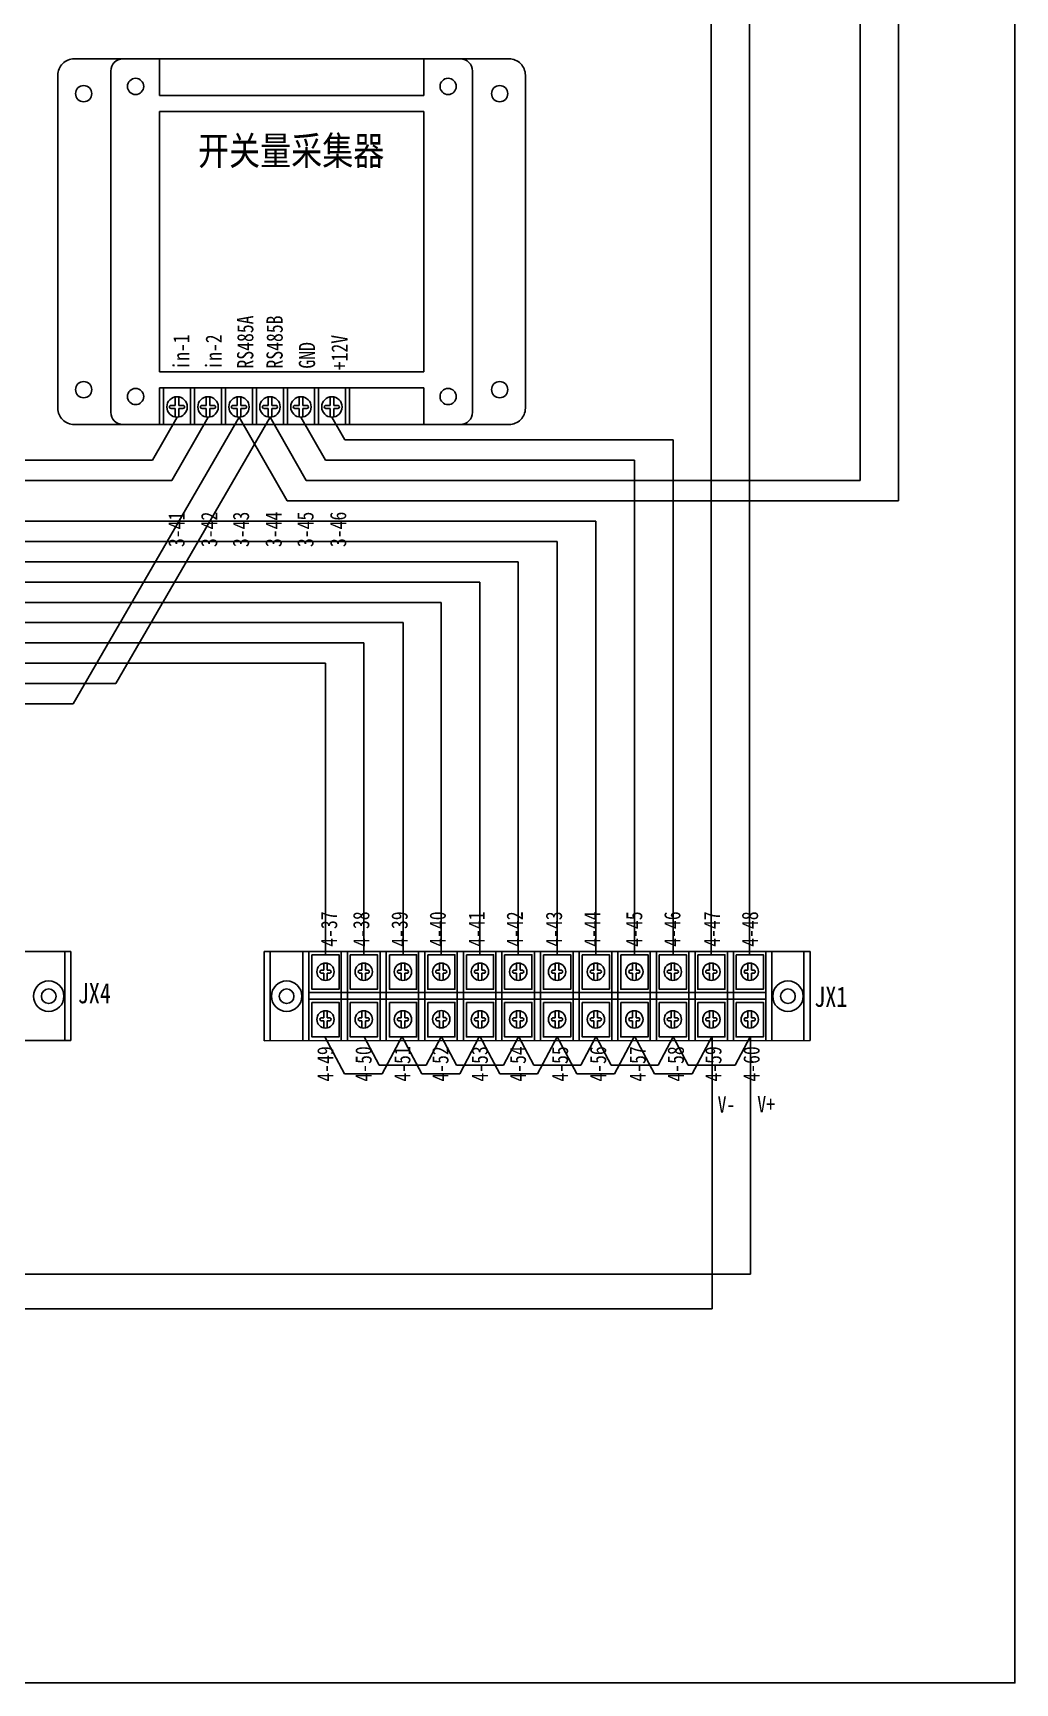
# Model space of a CAD drawing. Extents: x 1266371 to 2543862, y 307832 to 617203.
# Drawn here: x 1275235.8 to 1275477.4, y 308114.1 to 308520.2 of the extents above; entities that cross this region are included whole.
import ezdxf
from ezdxf.enums import TextEntityAlignment as Align

# ---------------------------------------------------------------- set-up
doc = ezdxf.new("R2010")
doc.units = 0
doc.header["$LTSCALE"] = 1000
doc.header["$MEASUREMENT"] = 0
doc.layers.get('0').update_dxf_attribs({"linetype": 'CONTINUOUS'})
doc.styles.add('-宋体', font='', dxfattribs={"width": 0.8})
doc.styles.get('-宋体').set_extended_font_data('SimSun')

msp = doc.modelspace()

# ---------------------------------------------------------------- linework, layer by layer
at = {"color": 1}
for p, q in [((1275448.72, 308405.07), (1275448.72, 308645.02)), ((1275439.25, 308410.06), (1275439.25, 308640.04)), ((1275402.58, 308293.46), (1275402.58, 308567.99)), ((1275412.05, 308293.23), (1275412.05, 308567.96)), ((1275286.48, 308425.64), (1275245.66, 308355.07)), ((1275294.08, 308425.65), (1275256.15, 308360.07)), ((1275271.23, 308425.64), (1275265.17, 308415.05)), ((1275278.84, 308425.64), (1275269.92, 308410.05)), ((1275286.48, 308425.64), (1275298.26, 308405.07)), ((1275294.08, 308425.65), (1275303.01, 308410.06)), ((1275301.69, 308425.64), (1275307.75, 308415.06)), ((1275309.29, 308425.64), (1275312.49, 308420.06)), ((1275393.25, 308420.05), (1275312.49, 308420.06)), ((1275393.25, 308293.34), (1275393.25, 308420.05)), ((1275265.17, 308415.05), (1275195.36, 308415.06)), ((1275383.77, 308415.05), (1275307.75, 308415.06)), ((1275383.77, 308293.45), (1275383.77, 308415.05)), ((1275269.92, 308410.05), (1275187.75, 308410.06)), ((1275439.25, 308410.06), (1275303.01, 308410.06)), ((1275448.72, 308405.07), (1275298.26, 308405.07)), ((1275374.27, 308400.05), (1275002.61, 308400.07)), ((1275374.27, 308293.34), (1275374.27, 308400.05)), ((1275364.71, 308395.07), (1274997.85, 308395.07)), ((1275364.71, 308293.46), (1275364.71, 308395.07)), ((1275355.16, 308390.07), (1274666.42, 308390.07)), ((1275355.16, 308293.3), (1275355.16, 308390.07)), ((1275345.73, 308385.07), (1274661.66, 308385.07)), ((1275345.73, 308293.35), (1275345.73, 308385.07)), ((1275336.22, 308380.07), (1274404.15, 308380.07)), ((1275336.22, 308293.24), (1275336.22, 308380.07)), ((1275326.8, 308375.07), (1274399.29, 308375.07)), ((1275326.8, 308293.38), (1275326.8, 308375.07)), ((1275317.15, 308370.07), (1274281.1, 308370.07)), ((1275317.15, 308293.41), (1275317.15, 308370.07)), ((1275307.73, 308365.07), (1274276.39, 308365.07)), ((1275307.73, 308293.3), (1275307.73, 308365.07)), ((1275256.15, 308360.07), (1275010.66, 308360.07)), ((1275245.66, 308355.07), (1275005.96, 308355.07)), ((1275307.56, 308273.16), (1275312.37, 308264.01)), ((1275317.23, 308273.16), (1275320.92, 308266.13)), ((1275326.5, 308273.16), (1275321.69, 308264.01)), ((1275326.63, 308273.16), (1275331.43, 308264.01)), ((1275336.16, 308273.16), (1275332.47, 308266.13)), ((1275336.24, 308273.16), (1275339.93, 308266.13)), ((1275345.56, 308273.16), (1275340.75, 308264.01)), ((1275345.79, 308273.16), (1275350.59, 308264.01)), ((1275355.18, 308273.16), (1275351.49, 308266.13)), ((1275355.28, 308273.16), (1275358.97, 308266.13)), ((1275364.73, 308273.16), (1275359.91, 308264.01)), ((1275364.72, 308273.16), (1275369.52, 308264.01)), ((1275374.22, 308273.16), (1275370.53, 308266.13)), ((1275374.32, 308273.16), (1275378.01, 308266.13)), ((1275383.65, 308273.16), (1275378.84, 308264.01)), ((1275383.85, 308273.16), (1275388.65, 308264.01)), ((1275393.26, 308273.16), (1275389.57, 308266.13)), ((1275393.27, 308273.16), (1275396.96, 308266.13)), ((1275402.78, 308273.16), (1275397.97, 308264.01)), ((1275412.21, 308273.16), (1275408.52, 308266.13)), ((1275320.92, 308266.13), (1275332.47, 308266.13)), ((1275339.93, 308266.13), (1275351.49, 308266.13)), ((1275358.97, 308266.13), (1275370.53, 308266.13)), ((1275378.01, 308266.13), (1275389.57, 308266.13)), ((1275396.96, 308266.13), (1275408.52, 308266.13)), ((1275312.37, 308264.01), (1275321.69, 308264.01)), ((1275331.43, 308264.01), (1275340.75, 308264.01)), ((1275350.59, 308264.01), (1275359.91, 308264.01)), ((1275369.52, 308264.01), (1275378.84, 308264.01)), ((1275388.65, 308264.01), (1275397.97, 308264.01))]:
    msp.add_line(p, q, dxfattribs=at)
for p, q in [((1275257.9, 308513.84), (1275340.9, 308513.84)), ((1275266.9, 308504.84), (1275266.9, 308513.83)), ((1275331.9, 308504.84), (1275331.9, 308513.84)), ((1275254.9, 308510.84), (1275254.9, 308458.36)), ((1275343.9, 308510.84), (1275343.9, 308451.83)), ((1275266.9, 308504.84), (1275331.9, 308504.84)), ((1275266.9, 308436.84), (1275266.9, 308500.84)), ((1275266.9, 308500.84), (1275331.9, 308500.84)), ((1275331.9, 308436.84), (1275331.9, 308500.84)), ((1275254.9, 308485.86), (1275254.9, 308426.84)), ((1275343.9, 308485.44), (1275343.9, 308426.84)), ((1275266.9, 308436.84), (1275331.9, 308436.84)), ((1275266.9, 308423.83), (1275266.9, 308432.84)), ((1275266.9, 308432.84), (1275331.9, 308432.84)), ((1275266.9, 308432.84), (1275313.62, 308432.84)), ((1275266.9, 308432.84), (1275266.9, 308423.84)), ((1275266.9, 308432.84), (1275313.62, 308432.84)), ((1275266.9, 308432.84), (1275266.9, 308423.84)), ((1275267.9, 308432.84), (1275267.9, 308423.84)), ((1275267.9, 308432.84), (1275267.9, 308423.84)), ((1275274.52, 308432.84), (1275274.52, 308423.84)), ((1275274.52, 308432.84), (1275274.52, 308423.84)), ((1275275.52, 308432.84), (1275275.52, 308423.84)), ((1275275.52, 308432.84), (1275275.52, 308423.84)), ((1275282.14, 308432.84), (1275282.14, 308423.84)), ((1275282.14, 308432.84), (1275282.14, 308423.84)), ((1275283.14, 308432.84), (1275283.14, 308423.84)), ((1275283.14, 308432.84), (1275283.14, 308423.84)), ((1275289.76, 308432.84), (1275289.76, 308423.84)), ((1275289.76, 308432.84), (1275289.76, 308423.84)), ((1275290.76, 308432.84), (1275290.76, 308423.84)), ((1275290.76, 308432.84), (1275290.76, 308423.84)), ((1275297.38, 308432.84), (1275297.38, 308423.84)), ((1275297.38, 308432.84), (1275297.38, 308423.84)), ((1275298.38, 308432.84), (1275298.38, 308423.84)), ((1275298.38, 308432.84), (1275298.38, 308423.84)), ((1275305, 308432.84), (1275305, 308423.84)), ((1275305, 308432.84), (1275305, 308423.84)), ((1275306, 308432.84), (1275306, 308423.84)), ((1275306, 308432.84), (1275306, 308423.84)), ((1275312.62, 308432.84), (1275312.62, 308423.84)), ((1275312.62, 308432.84), (1275312.62, 308423.84)), ((1275313.62, 308432.84), (1275313.62, 308423.84)), ((1275313.62, 308432.84), (1275313.62, 308423.84)), ((1275331.9, 308423.83), (1275331.9, 308432.84)), ((1275269.74, 308428.55), (1275270.76, 308428.55)), ((1275269.74, 308428.55), (1275270.76, 308428.55)), ((1275269.74, 308427.78), (1275270.76, 308427.78)), ((1275269.74, 308427.78), (1275270.76, 308427.78)), ((1275270.76, 308430.63), (1275270.76, 308428.55)), ((1275270.76, 308430.63), (1275270.76, 308428.55)), ((1275270.76, 308427.78), (1275270.76, 308425.68)), ((1275270.76, 308427.78), (1275270.76, 308425.68)), ((1275271.65, 308430.63), (1275271.65, 308428.55)), ((1275271.65, 308430.63), (1275271.65, 308428.55)), ((1275271.65, 308428.55), (1275272.67, 308428.55)), ((1275271.65, 308428.55), (1275272.67, 308428.55)), ((1275271.65, 308427.78), (1275271.65, 308425.68)), ((1275271.65, 308427.78), (1275272.69, 308427.78)), ((1275271.65, 308427.78), (1275271.65, 308425.68)), ((1275271.65, 308427.78), (1275272.69, 308427.78)), ((1275277.36, 308428.55), (1275278.38, 308428.55)), ((1275277.36, 308428.55), (1275278.38, 308428.55)), ((1275277.36, 308427.78), (1275278.38, 308427.78)), ((1275277.36, 308427.78), (1275278.38, 308427.78)), ((1275278.38, 308430.63), (1275278.38, 308428.55)), ((1275278.38, 308430.63), (1275278.38, 308428.55)), ((1275278.38, 308427.78), (1275278.38, 308425.68)), ((1275278.38, 308427.78), (1275278.38, 308425.68)), ((1275279.27, 308430.63), (1275279.27, 308428.55)), ((1275279.27, 308430.63), (1275279.27, 308428.55)), ((1275279.27, 308428.55), (1275280.29, 308428.55)), ((1275279.27, 308428.55), (1275280.29, 308428.55)), ((1275279.27, 308427.78), (1275279.27, 308425.68)), ((1275279.27, 308427.78), (1275280.31, 308427.78)), ((1275279.27, 308427.78), (1275279.27, 308425.68)), ((1275279.27, 308427.78), (1275280.31, 308427.78)), ((1275284.98, 308428.55), (1275286, 308428.55)), ((1275284.98, 308428.55), (1275286, 308428.55)), ((1275284.98, 308427.78), (1275286, 308427.78)), ((1275284.98, 308427.78), (1275286, 308427.78)), ((1275286, 308430.63), (1275286, 308428.55)), ((1275286, 308430.63), (1275286, 308428.55)), ((1275286, 308427.78), (1275286, 308425.68)), ((1275286, 308427.78), (1275286, 308425.68)), ((1275286.89, 308430.63), (1275286.89, 308428.55)), ((1275286.89, 308430.63), (1275286.89, 308428.55)), ((1275286.89, 308428.55), (1275287.91, 308428.55)), ((1275286.89, 308428.55), (1275287.91, 308428.55)), ((1275286.89, 308427.78), (1275286.89, 308425.68)), ((1275286.89, 308427.78), (1275287.93, 308427.78)), ((1275286.89, 308427.78), (1275286.89, 308425.68)), ((1275286.89, 308427.78), (1275287.93, 308427.78)), ((1275292.6, 308428.55), (1275293.62, 308428.55)), ((1275292.6, 308428.55), (1275293.62, 308428.55)), ((1275292.6, 308427.78), (1275293.62, 308427.78)), ((1275292.6, 308427.78), (1275293.62, 308427.78)), ((1275293.62, 308430.63), (1275293.62, 308428.55)), ((1275293.62, 308430.63), (1275293.62, 308428.55)), ((1275293.62, 308427.78), (1275293.62, 308425.68)), ((1275293.62, 308427.78), (1275293.62, 308425.68)), ((1275294.51, 308430.63), (1275294.51, 308428.55)), ((1275294.51, 308430.63), (1275294.51, 308428.55)), ((1275294.51, 308428.55), (1275295.53, 308428.55)), ((1275294.51, 308428.55), (1275295.53, 308428.55)), ((1275294.51, 308427.78), (1275294.51, 308425.68)), ((1275294.51, 308427.78), (1275295.55, 308427.78)), ((1275294.51, 308427.78), (1275294.51, 308425.68)), ((1275294.51, 308427.78), (1275295.55, 308427.78)), ((1275300.22, 308428.55), (1275301.24, 308428.55)), ((1275300.22, 308428.55), (1275301.24, 308428.55)), ((1275300.22, 308427.78), (1275301.24, 308427.78)), ((1275300.22, 308427.78), (1275301.24, 308427.78)), ((1275301.24, 308430.63), (1275301.24, 308428.55)), ((1275301.24, 308430.63), (1275301.24, 308428.55)), ((1275301.24, 308427.78), (1275301.24, 308425.68)), ((1275301.24, 308427.78), (1275301.24, 308425.68)), ((1275302.13, 308430.63), (1275302.13, 308428.55)), ((1275302.13, 308430.63), (1275302.13, 308428.55)), ((1275302.13, 308428.55), (1275303.15, 308428.55)), ((1275302.13, 308428.55), (1275303.15, 308428.55)), ((1275302.13, 308427.78), (1275302.13, 308425.68)), ((1275302.13, 308427.78), (1275303.17, 308427.78)), ((1275302.13, 308427.78), (1275302.13, 308425.68)), ((1275302.13, 308427.78), (1275303.17, 308427.78)), ((1275307.84, 308428.55), (1275308.86, 308428.55)), ((1275307.84, 308428.55), (1275308.86, 308428.55)), ((1275307.84, 308427.78), (1275308.86, 308427.78)), ((1275307.84, 308427.78), (1275308.86, 308427.78)), ((1275308.86, 308430.63), (1275308.86, 308428.55)), ((1275308.86, 308430.63), (1275308.86, 308428.55)), ((1275308.86, 308427.78), (1275308.86, 308425.68)), ((1275308.86, 308427.78), (1275308.86, 308425.68)), ((1275309.75, 308430.63), (1275309.75, 308428.55)), ((1275309.75, 308430.63), (1275309.75, 308428.55)), ((1275309.75, 308428.55), (1275310.77, 308428.55)), ((1275309.75, 308428.55), (1275310.77, 308428.55)), ((1275309.75, 308427.78), (1275309.75, 308425.68)), ((1275309.75, 308427.78), (1275310.79, 308427.78)), ((1275309.75, 308427.78), (1275309.75, 308425.68)), ((1275309.75, 308427.78), (1275310.79, 308427.78)), ((1275257.9, 308423.84), (1275340.9, 308423.84)), ((1275266.9, 308423.84), (1275313.62, 308423.84)), ((1275266.9, 308423.84), (1275313.62, 308423.84)), ((1275148.78, 308294.12), (1275245.07, 308294.12)), ((1275243.57, 308294.12), (1275243.57, 308272.22)), ((1275245.07, 308294.12), (1275245.07, 308272.22)), ((1275292.64, 308294.12), (1275426.94, 308294.12)), ((1275292.64, 308294.12), (1275292.64, 308272.17)), ((1275294.14, 308294.12), (1275294.14, 308272.17)), ((1275302.14, 308294.12), (1275302.14, 308272.17)), ((1275303.64, 308294.12), (1275303.64, 308272.17)), ((1275311.58, 308294.12), (1275311.58, 308272.22)), ((1275313.14, 308294.12), (1275313.14, 308272.22)), ((1275321.14, 308294.12), (1275321.14, 308272.22)), ((1275322.64, 308294.12), (1275322.64, 308272.22)), ((1275330.64, 308294.12), (1275330.64, 308272.22)), ((1275332.14, 308294.12), (1275332.14, 308272.22)), ((1275340.14, 308294.12), (1275340.14, 308272.22)), ((1275341.64, 308294.12), (1275341.64, 308272.22)), ((1275349.64, 308294.12), (1275349.64, 308272.22)), ((1275351.14, 308294.12), (1275351.14, 308272.22)), ((1275359.14, 308294.12), (1275359.14, 308272.22)), ((1275360.64, 308294.12), (1275360.64, 308272.22)), ((1275368.64, 308294.12), (1275368.64, 308272.22)), ((1275370.14, 308294.12), (1275370.14, 308272.22)), ((1275378.14, 308294.12), (1275378.14, 308272.22)), ((1275379.64, 308294.12), (1275379.64, 308272.22)), ((1275387.64, 308294.12), (1275387.64, 308272.22)), ((1275389.14, 308294.12), (1275389.14, 308272.22)), ((1275397.14, 308294.12), (1275397.14, 308272.22)), ((1275398.64, 308294.12), (1275398.64, 308272.22)), ((1275406.64, 308294.12), (1275406.64, 308272.22)), ((1275408.14, 308294.12), (1275408.14, 308272.22)), ((1275416.02, 308294.12), (1275416.02, 308272.22)), ((1275417.52, 308294.12), (1275417.52, 308272.22)), ((1275425.44, 308294.12), (1275425.44, 308272.22)), ((1275426.94, 308294.12), (1275426.94, 308272.22)), ((1275306.76, 308289.56), (1275307.28, 308289.56)), ((1275307.28, 308291.24), (1275307.28, 308289.56)), ((1275308.18, 308291.25), (1275308.18, 308289.56)), ((1275308.18, 308289.56), (1275308.69, 308289.56)), ((1275316.17, 308289.56), (1275316.69, 308289.56)), ((1275316.69, 308291.24), (1275316.69, 308289.56)), ((1275317.59, 308291.25), (1275317.59, 308289.56)), ((1275317.59, 308289.56), (1275318.1, 308289.56)), ((1275325.82, 308289.56), (1275326.34, 308289.56)), ((1275326.34, 308291.24), (1275326.34, 308289.56)), ((1275327.24, 308291.25), (1275327.24, 308289.56)), ((1275327.24, 308289.56), (1275327.75, 308289.56)), ((1275335.24, 308289.56), (1275335.76, 308289.56)), ((1275335.76, 308291.24), (1275335.76, 308289.56)), ((1275336.65, 308291.25), (1275336.65, 308289.56)), ((1275336.65, 308289.56), (1275337.17, 308289.56)), ((1275344.76, 308289.56), (1275345.28, 308289.56)), ((1275345.28, 308291.24), (1275345.28, 308289.56)), ((1275346.18, 308291.25), (1275346.18, 308289.56)), ((1275346.18, 308289.56), (1275346.69, 308289.56)), ((1275354.18, 308289.56), (1275354.7, 308289.56)), ((1275354.7, 308291.24), (1275354.7, 308289.56)), ((1275355.59, 308291.25), (1275355.59, 308289.56)), ((1275355.59, 308289.56), (1275356.11, 308289.56)), ((1275363.74, 308289.56), (1275364.26, 308289.56)), ((1275364.26, 308291.24), (1275364.26, 308289.56)), ((1275365.15, 308291.25), (1275365.15, 308289.56)), ((1275365.15, 308289.56), (1275365.67, 308289.56)), ((1275373.26, 308289.56), (1275373.78, 308289.56)), ((1275373.78, 308291.24), (1275373.78, 308289.56)), ((1275374.68, 308291.25), (1275374.68, 308289.56)), ((1275374.68, 308289.56), (1275375.19, 308289.56)), ((1275382.74, 308289.56), (1275383.26, 308289.56)), ((1275383.26, 308291.24), (1275383.26, 308289.56)), ((1275384.16, 308291.25), (1275384.16, 308289.56)), ((1275384.16, 308289.56), (1275384.67, 308289.56)), ((1275392.21, 308289.56), (1275392.73, 308289.56)), ((1275392.73, 308291.24), (1275392.73, 308289.56)), ((1275393.62, 308291.25), (1275393.62, 308289.56)), ((1275393.62, 308289.56), (1275394.14, 308289.56)), ((1275401.68, 308289.56), (1275402.2, 308289.56)), ((1275402.2, 308291.24), (1275402.2, 308289.56)), ((1275403.1, 308291.25), (1275403.1, 308289.56)), ((1275403.1, 308289.56), (1275403.62, 308289.56)), ((1275411.12, 308289.56), (1275411.64, 308289.56)), ((1275411.64, 308291.24), (1275411.64, 308289.56)), ((1275412.53, 308291.25), (1275412.53, 308289.56)), ((1275412.53, 308289.56), (1275413.05, 308289.56)), ((1275306.76, 308288.78), (1275307.28, 308288.78)), ((1275307.28, 308288.78), (1275307.28, 308287.07)), ((1275308.18, 308288.78), (1275308.18, 308287.07)), ((1275308.18, 308288.78), (1275308.71, 308288.78)), ((1275316.17, 308288.78), (1275316.69, 308288.78)), ((1275316.69, 308288.78), (1275316.69, 308287.07)), ((1275317.59, 308288.78), (1275317.59, 308287.07)), ((1275317.59, 308288.78), (1275318.12, 308288.78)), ((1275325.82, 308288.78), (1275326.34, 308288.78)), ((1275326.34, 308288.78), (1275326.34, 308287.07)), ((1275327.24, 308288.78), (1275327.24, 308287.07)), ((1275327.24, 308288.78), (1275327.77, 308288.78)), ((1275335.24, 308288.78), (1275335.76, 308288.78)), ((1275335.76, 308288.78), (1275335.76, 308287.07)), ((1275336.65, 308288.78), (1275336.65, 308287.07)), ((1275336.65, 308288.78), (1275337.19, 308288.78)), ((1275344.76, 308288.78), (1275345.28, 308288.78)), ((1275345.28, 308288.78), (1275345.28, 308287.07)), ((1275346.18, 308288.78), (1275346.18, 308287.07)), ((1275346.18, 308288.78), (1275346.71, 308288.78)), ((1275354.18, 308288.78), (1275354.7, 308288.78)), ((1275354.7, 308288.78), (1275354.7, 308287.07)), ((1275355.59, 308288.78), (1275355.59, 308287.07)), ((1275355.59, 308288.78), (1275356.12, 308288.78)), ((1275363.74, 308288.78), (1275364.26, 308288.78)), ((1275364.26, 308288.78), (1275364.26, 308287.07)), ((1275365.15, 308288.78), (1275365.15, 308287.07)), ((1275365.15, 308288.78), (1275365.68, 308288.78)), ((1275373.26, 308288.78), (1275373.78, 308288.78)), ((1275373.78, 308288.78), (1275373.78, 308287.07)), ((1275374.68, 308288.78), (1275374.68, 308287.07)), ((1275374.68, 308288.78), (1275375.21, 308288.78)), ((1275382.74, 308288.78), (1275383.26, 308288.78)), ((1275383.26, 308288.78), (1275383.26, 308287.07)), ((1275384.16, 308288.78), (1275384.16, 308287.07)), ((1275384.16, 308288.78), (1275384.69, 308288.78)), ((1275392.21, 308288.78), (1275392.73, 308288.78)), ((1275392.73, 308288.78), (1275392.73, 308287.07)), ((1275393.62, 308288.78), (1275393.62, 308287.07)), ((1275393.62, 308288.78), (1275394.15, 308288.78)), ((1275401.68, 308288.78), (1275402.2, 308288.78)), ((1275402.2, 308288.78), (1275402.2, 308287.07)), ((1275403.1, 308288.78), (1275403.1, 308287.07)), ((1275403.1, 308288.78), (1275403.63, 308288.78)), ((1275411.12, 308288.78), (1275411.64, 308288.78)), ((1275411.64, 308288.78), (1275411.64, 308287.07)), ((1275412.53, 308288.78), (1275412.53, 308287.07)), ((1275412.53, 308288.78), (1275413.07, 308288.78)), ((1275303.64, 308284.08), (1275416.02, 308284.08)), ((1275303.64, 308282.44), (1275416.02, 308282.44)), ((1275306.76, 308277.82), (1275307.28, 308277.82)), ((1275306.76, 308277.04), (1275307.28, 308277.04)), ((1275307.28, 308279.5), (1275307.28, 308277.82)), ((1275307.28, 308277.04), (1275307.28, 308275.33)), ((1275308.18, 308279.51), (1275308.18, 308277.82)), ((1275308.18, 308277.82), (1275308.69, 308277.82)), ((1275308.18, 308277.04), (1275308.18, 308275.33)), ((1275308.18, 308277.04), (1275308.71, 308277.04)), ((1275316.17, 308277.82), (1275316.69, 308277.82)), ((1275316.17, 308277.04), (1275316.69, 308277.04)), ((1275316.69, 308279.5), (1275316.69, 308277.82)), ((1275316.69, 308277.04), (1275316.69, 308275.33)), ((1275317.59, 308279.51), (1275317.59, 308277.82)), ((1275317.59, 308277.82), (1275318.1, 308277.82)), ((1275317.59, 308277.04), (1275317.59, 308275.33)), ((1275317.59, 308277.04), (1275318.12, 308277.04)), ((1275325.82, 308277.82), (1275326.34, 308277.82)), ((1275325.82, 308277.04), (1275326.34, 308277.04)), ((1275326.34, 308279.5), (1275326.34, 308277.82)), ((1275326.34, 308277.04), (1275326.34, 308275.33)), ((1275327.24, 308279.51), (1275327.24, 308277.82)), ((1275327.24, 308277.82), (1275327.75, 308277.82)), ((1275327.24, 308277.04), (1275327.24, 308275.33)), ((1275327.24, 308277.04), (1275327.77, 308277.04)), ((1275335.24, 308277.87), (1275335.76, 308277.87)), ((1275335.24, 308277.09), (1275335.76, 308277.09)), ((1275335.76, 308279.55), (1275335.76, 308277.87)), ((1275335.76, 308277.09), (1275335.76, 308275.38)), ((1275336.65, 308279.55), (1275336.65, 308277.87)), ((1275336.65, 308277.87), (1275337.17, 308277.87)), ((1275336.65, 308277.09), (1275336.65, 308275.38)), ((1275336.65, 308277.09), (1275337.19, 308277.09)), ((1275344.76, 308277.82), (1275345.28, 308277.82)), ((1275344.76, 308277.04), (1275345.28, 308277.04)), ((1275345.28, 308279.5), (1275345.28, 308277.82)), ((1275345.28, 308277.04), (1275345.28, 308275.33)), ((1275346.18, 308279.51), (1275346.18, 308277.82)), ((1275346.18, 308277.82), (1275346.69, 308277.82)), ((1275346.18, 308277.04), (1275346.18, 308275.33)), ((1275346.18, 308277.04), (1275346.71, 308277.04)), ((1275354.18, 308277.82), (1275354.7, 308277.82)), ((1275354.18, 308277.04), (1275354.7, 308277.04)), ((1275354.7, 308279.5), (1275354.7, 308277.82)), ((1275354.7, 308277.04), (1275354.7, 308275.33)), ((1275355.59, 308279.51), (1275355.59, 308277.82)), ((1275355.59, 308277.82), (1275356.11, 308277.82)), ((1275355.59, 308277.04), (1275355.59, 308275.33)), ((1275355.59, 308277.04), (1275356.12, 308277.04)), ((1275363.74, 308277.82), (1275364.26, 308277.82)), ((1275363.74, 308277.04), (1275364.26, 308277.04)), ((1275364.26, 308279.5), (1275364.26, 308277.82)), ((1275364.26, 308277.04), (1275364.26, 308275.33)), ((1275365.15, 308279.51), (1275365.15, 308277.82)), ((1275365.15, 308277.82), (1275365.67, 308277.82)), ((1275365.15, 308277.04), (1275365.15, 308275.33)), ((1275365.15, 308277.04), (1275365.68, 308277.04)), ((1275373.26, 308277.82), (1275373.78, 308277.82)), ((1275373.26, 308277.04), (1275373.78, 308277.04)), ((1275373.78, 308279.5), (1275373.78, 308277.82)), ((1275373.78, 308277.04), (1275373.78, 308275.33)), ((1275374.68, 308279.51), (1275374.68, 308277.82)), ((1275374.68, 308277.82), (1275375.19, 308277.82)), ((1275374.68, 308277.04), (1275374.68, 308275.33)), ((1275374.68, 308277.04), (1275375.21, 308277.04)), ((1275382.74, 308277.82), (1275383.26, 308277.82)), ((1275382.74, 308277.04), (1275383.26, 308277.04)), ((1275383.26, 308279.5), (1275383.26, 308277.82)), ((1275383.26, 308277.04), (1275383.26, 308275.33)), ((1275384.16, 308279.51), (1275384.16, 308277.82)), ((1275384.16, 308277.82), (1275384.67, 308277.82)), ((1275384.16, 308277.04), (1275384.16, 308275.33)), ((1275384.16, 308277.04), (1275384.69, 308277.04)), ((1275392.21, 308277.82), (1275392.73, 308277.82)), ((1275392.21, 308277.04), (1275392.73, 308277.04)), ((1275392.73, 308279.5), (1275392.73, 308277.82)), ((1275392.73, 308277.04), (1275392.73, 308275.33)), ((1275393.62, 308279.51), (1275393.62, 308277.82)), ((1275393.62, 308277.82), (1275394.14, 308277.82)), ((1275393.62, 308277.04), (1275393.62, 308275.33)), ((1275393.62, 308277.04), (1275394.15, 308277.04)), ((1275401.68, 308277.82), (1275402.2, 308277.82)), ((1275401.68, 308277.04), (1275402.2, 308277.04)), ((1275402.2, 308279.5), (1275402.2, 308277.82)), ((1275402.2, 308277.04), (1275402.2, 308275.33)), ((1275403.1, 308279.51), (1275403.1, 308277.82)), ((1275403.1, 308277.82), (1275403.62, 308277.82)), ((1275403.1, 308277.04), (1275403.1, 308275.33)), ((1275403.1, 308277.04), (1275403.63, 308277.04)), ((1275411.12, 308277.82), (1275411.64, 308277.82)), ((1275411.12, 308277.04), (1275411.64, 308277.04)), ((1275411.64, 308279.5), (1275411.64, 308277.82)), ((1275411.64, 308277.04), (1275411.64, 308275.33)), ((1275412.53, 308279.51), (1275412.53, 308277.82)), ((1275412.53, 308277.82), (1275413.05, 308277.82)), ((1275412.53, 308277.04), (1275412.53, 308275.33)), ((1275412.53, 308277.04), (1275413.07, 308277.04)), ((1275402.85, 308206.19), (1275402.85, 308273.1)), ((1275412.28, 308214.75), (1275412.28, 308273.04)), ((1275148.78, 308272.12), (1275245.07, 308272.22)), ((1275292.64, 308272.17), (1275426.94, 308272.22)), ((1275062.93, 308214.75), (1275412.28, 308214.75)), ((1275064.28, 308206.19), (1275402.85, 308206.19))]:
    msp.add_line(p, q)
for points in [[(1273977.35, 308114.1), (1275477.35, 308114.1), (1275477.35, 309034.1), (1273977.35, 309034.1)], [(1275304.39, 308293.35), (1275311.09, 308293.35), (1275311.09, 308284.85), (1275304.39, 308284.85)], [(1275313.8, 308293.35), (1275320.5, 308293.35), (1275320.5, 308284.85), (1275313.8, 308284.85)], [(1275323.45, 308293.35), (1275330.15, 308293.35), (1275330.15, 308284.85), (1275323.45, 308284.85)], [(1275332.87, 308293.35), (1275339.57, 308293.35), (1275339.57, 308284.85), (1275332.87, 308284.85)], [(1275342.39, 308293.35), (1275349.09, 308293.35), (1275349.09, 308284.85), (1275342.39, 308284.85)], [(1275351.8, 308293.35), (1275358.51, 308293.35), (1275358.51, 308284.85), (1275351.8, 308284.85)], [(1275361.36, 308293.35), (1275368.07, 308293.35), (1275368.07, 308284.85), (1275361.36, 308284.85)], [(1275370.89, 308293.35), (1275377.59, 308293.35), (1275377.59, 308284.85), (1275370.89, 308284.85)], [(1275380.37, 308293.35), (1275387.07, 308293.35), (1275387.07, 308284.85), (1275380.37, 308284.85)], [(1275389.84, 308293.35), (1275396.54, 308293.35), (1275396.54, 308284.85), (1275389.84, 308284.85)], [(1275399.31, 308293.35), (1275406.01, 308293.35), (1275406.01, 308284.85), (1275399.31, 308284.85)], [(1275408.75, 308293.35), (1275415.45, 308293.35), (1275415.45, 308284.85), (1275408.75, 308284.85)], [(1275304.39, 308281.61), (1275311.09, 308281.61), (1275311.09, 308273.11), (1275304.39, 308273.11)], [(1275313.8, 308281.61), (1275320.5, 308281.61), (1275320.5, 308273.11), (1275313.8, 308273.11)], [(1275323.45, 308281.61), (1275330.15, 308281.61), (1275330.15, 308273.11), (1275323.45, 308273.11)], [(1275332.87, 308281.61), (1275339.57, 308281.61), (1275339.57, 308273.11), (1275332.87, 308273.11)], [(1275342.39, 308281.61), (1275349.09, 308281.61), (1275349.09, 308273.11), (1275342.39, 308273.11)], [(1275351.8, 308281.61), (1275358.51, 308281.61), (1275358.51, 308273.11), (1275351.8, 308273.11)], [(1275361.36, 308281.61), (1275368.07, 308281.61), (1275368.07, 308273.11), (1275361.36, 308273.11)], [(1275370.89, 308281.61), (1275377.59, 308281.61), (1275377.59, 308273.11), (1275370.89, 308273.11)], [(1275380.37, 308281.61), (1275387.07, 308281.61), (1275387.07, 308273.11), (1275380.37, 308273.11)], [(1275389.84, 308281.61), (1275396.54, 308281.61), (1275396.54, 308273.11), (1275389.84, 308273.11)], [(1275399.31, 308281.61), (1275406.01, 308281.61), (1275406.01, 308273.11), (1275399.31, 308273.11)], [(1275408.75, 308281.61), (1275415.45, 308281.61), (1275415.45, 308273.11), (1275408.75, 308273.11)]]:
    msp.add_lwpolyline(points, close=True)
msp.add_lwpolyline([(1275245.9, 308423.83), (1275352.9, 308423.83, 0.414214), (1275356.9, 308427.83), (1275356.9, 308509.83, 0.414214), (1275352.9, 308513.83), (1275245.9, 308513.83, 0.414214), (1275241.9, 308509.83), (1275241.9, 308427.83, 0.414214)], format="xyb", close=True)
for centre, radius in [((1275261, 308507.05), 2), ((1275337.9, 308507.05), 2), ((1275248.24, 308505.27), 2), ((1275350.57, 308505.27), 2), ((1275248.24, 308432.42), 2), ((1275261, 308430.73), 2), ((1275337.9, 308430.73), 2), ((1275350.57, 308432.42), 2), ((1275271.21, 308428.16), 2.51), ((1275271.21, 308428.16), 2.51), ((1275278.83, 308428.16), 2.51), ((1275278.83, 308428.16), 2.51), ((1275286.45, 308428.16), 2.51), ((1275286.45, 308428.16), 2.51), ((1275294.07, 308428.16), 2.51), ((1275294.07, 308428.16), 2.51), ((1275301.69, 308428.16), 2.51), ((1275301.69, 308428.16), 2.51), ((1275309.31, 308428.16), 2.51), ((1275309.31, 308428.16), 2.51), ((1275307.73, 308289.16), 2.13), ((1275317.15, 308289.16), 2.13), ((1275326.79, 308289.16), 2.13), ((1275336.21, 308289.16), 2.13), ((1275345.73, 308289.16), 2.13), ((1275355.15, 308289.16), 2.13), ((1275364.71, 308289.16), 2.13), ((1275374.24, 308289.16), 2.13), ((1275383.71, 308289.16), 2.13), ((1275393.18, 308289.16), 2.13), ((1275402.66, 308289.16), 2.13), ((1275412.09, 308289.16), 2.13), ((1275239.64, 308283.13), 3.75), ((1275239.64, 308283.13), 1.8), ((1275298.17, 308283.13), 3.75), ((1275298.17, 308283.13), 1.8), ((1275421.5, 308283.13), 3.75), ((1275421.5, 308283.13), 1.8), ((1275307.73, 308277.42), 2.13), ((1275317.15, 308277.42), 2.13), ((1275326.79, 308277.42), 2.13), ((1275336.21, 308277.47), 2.13), ((1275345.73, 308277.42), 2.13), ((1275355.15, 308277.42), 2.13), ((1275364.71, 308277.42), 2.13), ((1275374.24, 308277.42), 2.13), ((1275383.71, 308277.42), 2.13), ((1275393.18, 308277.42), 2.13), ((1275402.66, 308277.42), 2.13), ((1275412.09, 308277.42), 2.13)]:
    msp.add_circle(centre, radius)
for centre, radius, start, end in [((1275257.9, 308510.84), 3, 90, 180), ((1275340.9, 308510.84), 3, 0, 90), ((1275269.72, 308428.17), 0.388, 88.0266, 271.7737), ((1275269.72, 308428.17), 0.388, 88.0266, 271.7737), ((1275272.68, 308428.17), 0.388, 268.2263, 91.9734), ((1275272.68, 308428.17), 0.388, 268.2263, 91.9734), ((1275277.34, 308428.17), 0.388, 88.0266, 271.7737), ((1275277.34, 308428.17), 0.388, 88.0266, 271.7737), ((1275280.3, 308428.17), 0.388, 268.2263, 91.9734), ((1275280.3, 308428.17), 0.388, 268.2263, 91.9734), ((1275284.96, 308428.17), 0.388, 88.0266, 271.7737), ((1275284.96, 308428.17), 0.388, 88.0266, 271.7737), ((1275287.92, 308428.17), 0.388, 268.2263, 91.9734), ((1275287.92, 308428.17), 0.388, 268.2263, 91.9734), ((1275292.58, 308428.17), 0.388, 88.0266, 271.7737), ((1275292.58, 308428.17), 0.388, 88.0266, 271.7737), ((1275295.54, 308428.17), 0.388, 268.2263, 91.9734), ((1275295.54, 308428.17), 0.388, 268.2263, 91.9734), ((1275300.2, 308428.17), 0.388, 88.0266, 271.7737), ((1275300.2, 308428.17), 0.388, 88.0266, 271.7737), ((1275303.16, 308428.17), 0.388, 268.2263, 91.9734), ((1275303.16, 308428.17), 0.388, 268.2263, 91.9734), ((1275307.82, 308428.17), 0.388, 88.0266, 271.7737), ((1275307.82, 308428.17), 0.388, 88.0266, 271.7737), ((1275310.78, 308428.17), 0.388, 268.2263, 91.9734), ((1275310.78, 308428.17), 0.388, 268.2263, 91.9734), ((1275257.9, 308426.84), 3, 180, 270), ((1275340.9, 308426.84), 3, 270, 0), ((1275306.75, 308289.17), 0.388, 88.0266, 271.7737), ((1275308.7, 308289.17), 0.388, 268.2263, 91.9734), ((1275316.16, 308289.17), 0.388, 88.0266, 271.7737), ((1275318.12, 308289.17), 0.388, 268.2263, 91.9734), ((1275325.81, 308289.17), 0.388, 88.0266, 271.7737), ((1275327.77, 308289.17), 0.388, 268.2263, 91.9734), ((1275335.22, 308289.17), 0.388, 88.0266, 271.7737), ((1275337.18, 308289.17), 0.388, 268.2263, 91.9734), ((1275344.75, 308289.17), 0.388, 88.0266, 271.7737), ((1275346.7, 308289.17), 0.388, 268.2263, 91.9734), ((1275354.16, 308289.17), 0.388, 88.0266, 271.7737), ((1275356.12, 308289.17), 0.388, 268.2263, 91.9734), ((1275363.72, 308289.17), 0.388, 88.0266, 271.7737), ((1275365.68, 308289.17), 0.388, 268.2263, 91.9734), ((1275373.25, 308289.17), 0.388, 88.0266, 271.7737), ((1275375.21, 308289.17), 0.388, 268.2263, 91.9734), ((1275382.73, 308289.17), 0.388, 88.0266, 271.7737), ((1275384.68, 308289.17), 0.388, 268.2263, 91.9734), ((1275392.19, 308289.17), 0.388, 88.0266, 271.7737), ((1275394.15, 308289.17), 0.388, 268.2263, 91.9734), ((1275401.67, 308289.17), 0.388, 88.0266, 271.7737), ((1275403.63, 308289.17), 0.388, 268.2263, 91.9734), ((1275411.11, 308289.17), 0.388, 88.0266, 271.7737), ((1275413.06, 308289.17), 0.388, 268.2263, 91.9734), ((1275306.75, 308277.43), 0.388, 88.0266, 271.7737), ((1275308.7, 308277.43), 0.388, 268.2263, 91.9734), ((1275316.16, 308277.43), 0.388, 88.0266, 271.7737), ((1275318.12, 308277.43), 0.388, 268.2263, 91.9734), ((1275325.81, 308277.43), 0.388, 88.0266, 271.7737), ((1275327.77, 308277.43), 0.388, 268.2263, 91.9734), ((1275335.22, 308277.48), 0.388, 88.0266, 271.7737), ((1275337.18, 308277.48), 0.388, 268.2263, 91.9734), ((1275344.75, 308277.43), 0.388, 88.0266, 271.7737), ((1275346.7, 308277.43), 0.388, 268.2263, 91.9734), ((1275354.16, 308277.43), 0.388, 88.0266, 271.7737), ((1275356.12, 308277.43), 0.388, 268.2263, 91.9734), ((1275363.72, 308277.43), 0.388, 88.0266, 271.7737), ((1275365.68, 308277.43), 0.388, 268.2263, 91.9734), ((1275373.25, 308277.43), 0.388, 88.0266, 271.7737), ((1275375.21, 308277.43), 0.388, 268.2263, 91.9734), ((1275382.73, 308277.43), 0.388, 88.0266, 271.7737), ((1275384.68, 308277.43), 0.388, 268.2263, 91.9734), ((1275392.19, 308277.43), 0.388, 88.0266, 271.7737), ((1275394.15, 308277.43), 0.388, 268.2263, 91.9734), ((1275401.67, 308277.43), 0.388, 88.0266, 271.7737), ((1275403.63, 308277.43), 0.388, 268.2263, 91.9734), ((1275411.11, 308277.43), 0.388, 88.0266, 271.7737), ((1275413.06, 308277.43), 0.388, 268.2263, 91.9734)]:
    msp.add_arc(centre, radius, start, end)

# ---------------------------------------------------------------- texts
at = {"style": '-宋体', "width": 0.8}
for s, height, p in [('开关量采集器', 7, (1275299.28, 308491.34)), ('JX4', 5, (1275250.86, 308283.84)), ('JX1', 5, (1275432.05, 308282.97)), ('V-', 4, (1275406.37, 308256.5)), ('V+', 4, (1275416.13, 308256.55))]:
    msp.add_text(s, height=height, dxfattribs=at).set_placement(p, align=Align.MIDDLE)
for s, p in [('RS485A', (1275287.98, 308444.14)), ('RS485B', (1275295.2, 308444.14)), ('in-1', (1275272.13, 308441.66)), ('in-2', (1275280.11, 308441.66)), ('GND', (1275303.17, 308440.86)), ('+12V', (1275311.17, 308441.54)), ('3-41', (1275271.09, 308398.03)), ('3-42', (1275279.13, 308398.03)), ('3-43', (1275286.95, 308398.03)), ('3-44', (1275294.99, 308398.03)), ('3-45', (1275302.82, 308398.03)), ('3-46', (1275310.86, 308398.03)), ('4-37', (1275308.63, 308299.66)), ('4-38', (1275316.54, 308299.66)), ('4-39', (1275325.97, 308299.66)), ('4-40', (1275335.36, 308299.66)), ('4-41', (1275344.9, 308299.66)), ('4-42', (1275354.28, 308299.66)), ('4-43', (1275363.96, 308299.66)), ('4-44', (1275373.34, 308299.66)), ('4-45', (1275383.69, 308299.66)), ('4-46', (1275393.07, 308299.66)), ('4-47', (1275402.8, 308299.66)), ('4-48', (1275412.18, 308299.66)), ('4-49', (1275307.71, 308266.46)), ('4-50', (1275317.1, 308266.46)), ('4-51', (1275326.64, 308266.46)), ('4-52', (1275336.02, 308266.46)), ('4-53', (1275345.7, 308266.46)), ('4-54', (1275355.08, 308266.46)), ('4-55', (1275365.43, 308266.46)), ('4-56', (1275374.81, 308266.46)), ('4-57', (1275384.54, 308266.46)), ('4-58', (1275393.92, 308266.46)), ('4-59', (1275403.17, 308266.46)), ('4-60', (1275412.55, 308266.46))]:
    msp.add_text(s, height=4, rotation=90, dxfattribs=at).set_placement(p, align=Align.MIDDLE)

doc.saveas('drawing.dxf')
